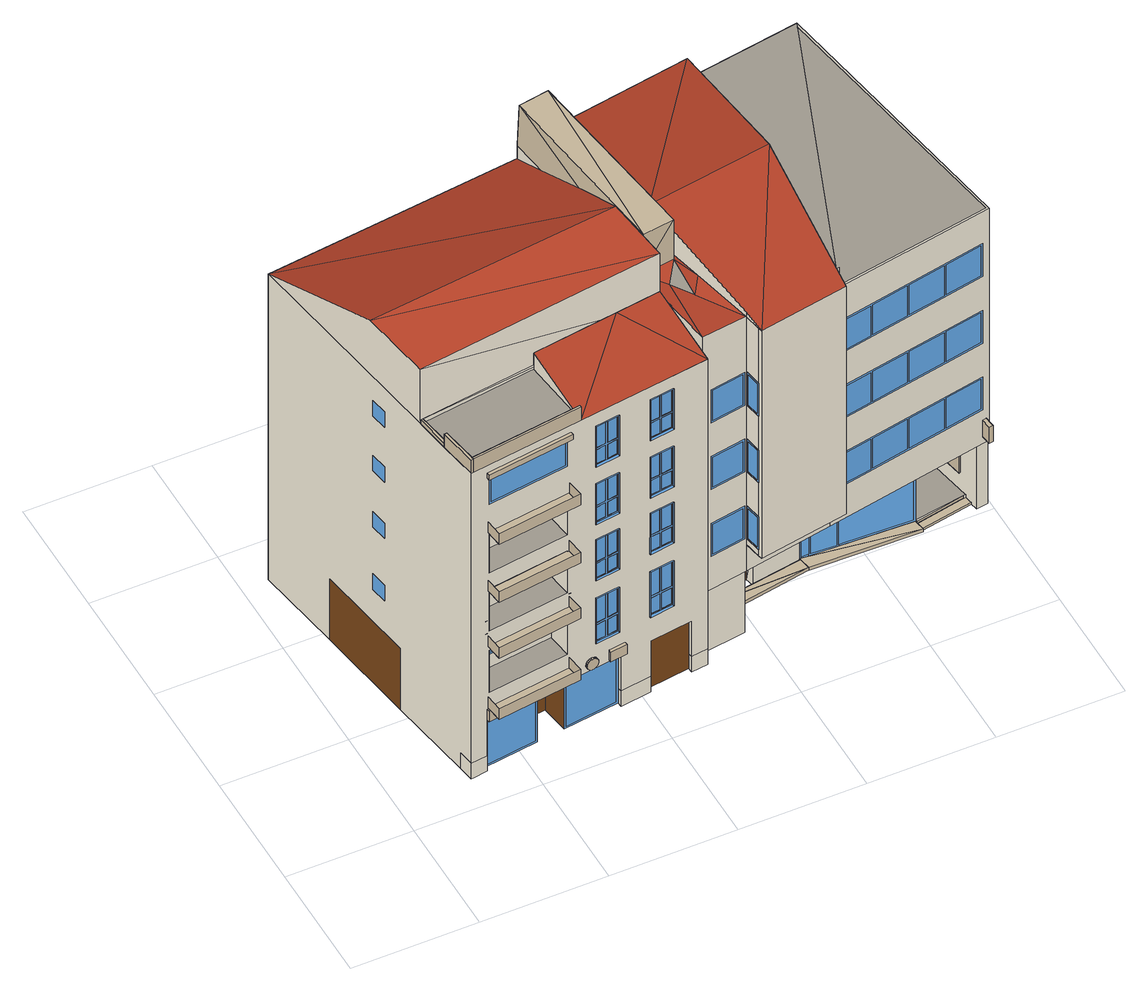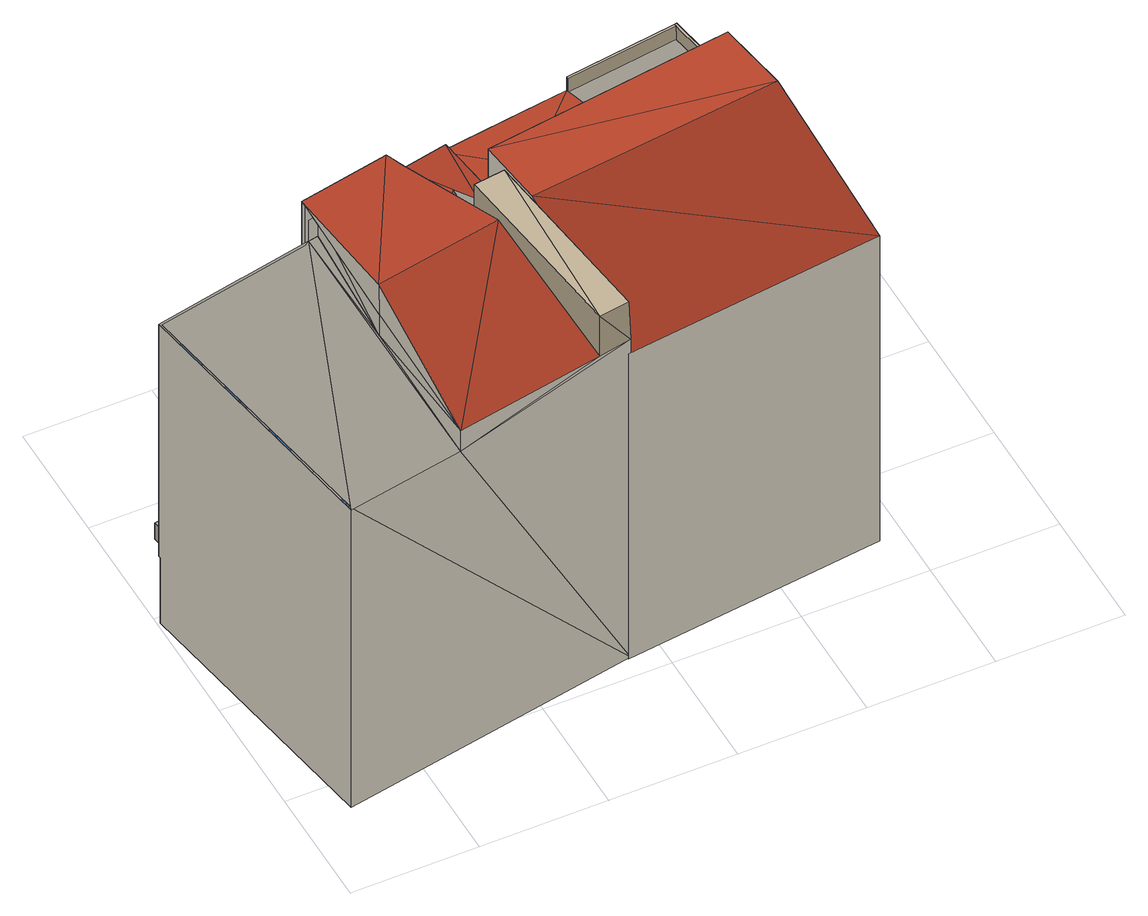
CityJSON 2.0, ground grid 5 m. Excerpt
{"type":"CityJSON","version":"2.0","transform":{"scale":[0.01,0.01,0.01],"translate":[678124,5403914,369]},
"CityObjects":{
"building1":{"type":"Building","attributes":{"dataAvailable":"Sufficient","measuredHeight":17.58},"children":["building1-1","building1-2","building1-3","building1-4","building1-5","building1-6","building1-7","building1-8","building1-9"],"geometry":[{"type":"MultiSurface","lod":"3","boundaries":[[[0,1,2]],[[0,3,1]],[[4,2,5]],[[4,0,2]],[[6,7,8]],[[9,10,8,7]],[[11,9,7,12]],[[13,14,15,16]],[[17,18,19,20]],[[21,22,23,24]],[[1,6,25,26,5,2]],[[12,25,6,7]],[[27,28,29]],[[25,12,11,27]],[[30,31,32,33]],[[4,5,34,35,36]],[[37,38,39,40]],[[41,42,43,44]],[[45,46,47,48]],[[34,5,26,8,49,50,51]],[[26,25,27,29]],[[28,52,53]],[[29,28,54,26]],[[53,54,28]],[[27,11,12,3,52,28]],[[6,8,26,25]],[[55,13,16,56]],[[18,57,58,19]],[[59,21,24,60]],[[51,50,13,55]],[[57,18,21,59]],[[31,61,62,32]],[[63,64,65,66]],[[63,67,61,31,64]],[[68,69,48,47,70]],[[39,71,72,73,40]],[[37,74,75,76,38]],[[43,77,78,79,44]],[[41,80,81,82,42]],[[83,84,85,46,45]],[[36,86,87,88,89,66,65,64,90,91,54,4],[92,93,94,95],[96,97,98,99],[100,101,102,103],[104,105,106,107]],[[4,54,53,52,3,0]],[[64,31,30,22,21,18,17,14,13,50,49,10,9,108,90],[109,110,111,112],[113,114,115,116],[117,118,119,120],[121,122,123,124],[125,126,127,128],[129,130,131,132],[133,134,135,136],[137,138,139,140],[68,84,83,69],[80,79,78,81],[74,73,72,75],[141,142,143,144],[145,146,147,148],[149,150,151,152],[153,154,155,156]],[[6,1,3,12,7]],[[11,9,157,158,29,27]],[[159,160,161,162]],[[46,85,70,47],[160,159,162,161]],[[58,56,16,15,20,19]],[[163,164,165,166]],[[42,167,168,43],[164,163,166,165]],[[169,170,171,172]],[[38,76,71,39],[170,169,172,171]],[[105,104,107,106]],[[102,101,100,103]],[[93,92,95,94]],[[98,97,96,99]],[[173,174,175,176]],[[177,178,179,180]],[[181,176,179,178]],[[176,175,180,179]],[[175,182,177,180]],[[183,184,185,186]],[[142,141,144,143],[184,183,186,185]],[[187,188,189,190]],[[182,175,174,33,62],[188,187,190,189]],[[191,192,193,194]],[[23,173,176,181,60],[192,191,194,193]],[[195,196,197,198]],[[199,200,201,202]],[[203,204,205,206]],[[207,208,209,210]],[[196,199,202,197]],[[208,211,212,209]],[[211,213,214,212]],[[118,117,197,198]],[[119,118,198,201]],[[120,119,201,202]],[[117,120,202,197]],[[215,216,217,218]],[[219,220,221,222]],[[220,215,218,221]],[[201,198,197,202],[206,205,223,224],[217,222,221,218],[214,210,209,212],[225,226,227,228]],[[210,214,213,207]],[[211,208,207,213]],[[200,195,198,201]],[[229,203,206,224]],[[216,219,222,217]],[[230,231,228,227]],[[195,200,199,196],[204,203,229,232],[219,216,215,220],[207,213,211,208],[233,234,231,230]],[[233,234,231,230]],[[204,232,223,205]],[[234,233,226,225]],[[233,230,227,226]],[[232,229,224,223]],[[231,234,225,228]],[[204,203,229,232]],[[220,219,216,215]],[[86,89,88,87]],[[235,236,237,238]],[[239,240,241,242]],[[243,244,245,246]],[[247,248,249,250]],[[236,239,242,237]],[[248,251,252,249]],[[251,253,254,252]],[[138,137,237,238]],[[139,138,238,241]],[[140,139,241,242]],[[137,140,242,237]],[[255,256,257,258]],[[259,260,261,262]],[[260,255,258,261]],[[241,238,237,242],[246,245,263,264],[257,262,261,258],[254,250,249,252],[265,266,267,268]],[[250,254,253,247]],[[251,248,247,253]],[[240,235,238,241]],[[269,243,246,264]],[[256,259,262,257]],[[270,271,268,267]],[[235,240,239,236],[244,243,269,272],[259,256,255,260],[247,253,251,248],[273,274,271,270]],[[273,274,271,270]],[[244,272,263,245]],[[274,273,266,265]],[[273,270,267,266]],[[272,269,264,263]],[[271,274,265,268]],[[244,243,269,272]],[[260,259,256,255]],[[275,276,277,278]],[[279,280,281,282]],[[283,284,285,286]],[[287,288,289,290]],[[276,279,282,277]],[[288,291,292,289]],[[291,293,294,292]],[[110,109,277,278]],[[111,110,278,281]],[[112,111,281,282]],[[109,112,282,277]],[[295,296,297,298]],[[299,300,301,302]],[[300,295,298,301]],[[281,278,277,282],[286,285,303,304],[297,302,301,298],[294,290,289,292],[305,306,307,308]],[[290,294,293,287]],[[291,288,287,293]],[[280,275,278,281]],[[309,283,286,304]],[[296,299,302,297]],[[310,311,308,307]],[[275,280,279,276],[284,283,309,312],[299,296,295,300],[287,293,291,288],[313,314,311,310]],[[313,314,311,310]],[[284,312,303,285]],[[314,313,306,305]],[[313,310,307,306]],[[312,309,304,303]],[[311,314,305,308]],[[284,283,309,312]],[[300,299,296,295]],[[315,316,317,318]],[[319,320,321,322]],[[323,324,325,326]],[[327,328,329,330]],[[316,319,322,317]],[[328,331,332,329]],[[331,333,334,332]],[[121,124,317,318]],[[122,121,318,321]],[[123,122,321,322]],[[124,123,322,317]],[[335,336,337,338]],[[339,340,341,342]],[[340,335,338,341]],[[321,318,317,322],[326,325,343,344],[337,342,341,338],[334,330,329,332],[345,346,347,348]],[[330,334,333,327]],[[331,328,327,333]],[[320,315,318,321]],[[349,323,326,344]],[[336,339,342,337]],[[350,351,348,347]],[[315,320,319,316],[324,323,349,352],[339,336,335,340],[327,333,331,328],[353,354,351,350]],[[353,354,351,350]],[[324,352,343,325]],[[354,353,346,345]],[[353,350,347,346]],[[352,349,344,343]],[[351,354,345,348]],[[324,323,349,352]],[[340,339,336,335]],[[355,356,357,358]],[[359,360,361,362]],[[363,364,365,366]],[[367,368,369,370]],[[356,359,362,357]],[[368,371,372,369]],[[371,373,374,372]],[[114,113,357,358]],[[115,114,358,361]],[[116,115,361,362]],[[113,116,362,357]],[[375,376,377,378]],[[379,380,381,382]],[[380,375,378,381]],[[361,358,357,362],[366,365,383,384],[377,382,381,378],[374,370,369,372],[385,386,387,388]],[[370,374,373,367]],[[371,368,367,373]],[[360,355,358,361]],[[389,363,366,384]],[[376,379,382,377]],[[390,391,388,387]],[[355,360,359,356],[364,363,389,392],[379,376,375,380],[367,373,371,368],[393,394,391,390]],[[393,394,391,390]],[[364,392,383,365]],[[394,393,386,385]],[[393,390,387,386]],[[392,389,384,383]],[[391,394,385,388]],[[364,363,389,392]],[[380,379,376,375]],[[395,396,397,398]],[[399,400,401,402]],[[403,404,405,406]],[[407,408,409,410]],[[396,399,402,397]],[[408,411,412,409]],[[411,413,414,412]],[[134,133,397,398]],[[135,134,398,401]],[[136,135,401,402]],[[133,136,402,397]],[[415,416,417,418]],[[419,420,421,422]],[[420,415,418,421]],[[401,398,397,402],[406,405,423,424],[417,422,421,418],[414,410,409,412],[425,426,427,428]],[[410,414,413,407]],[[411,408,407,413]],[[400,395,398,401]],[[429,403,406,424]],[[416,419,422,417]],[[430,431,428,427]],[[395,400,399,396],[404,403,429,432],[419,416,415,420],[407,413,411,408],[433,434,431,430]],[[433,434,431,430]],[[404,432,423,405]],[[434,433,426,425]],[[433,430,427,426]],[[432,429,424,423]],[[431,434,425,428]],[[404,403,429,432]],[[420,419,416,415]],[[435,436,437,438]],[[439,440,441,442]],[[443,444,445,446]],[[447,448,449,450]],[[436,439,442,437]],[[448,451,452,449]],[[451,453,454,452]],[[128,127,437,438]],[[125,128,438,441]],[[126,125,441,442]],[[127,126,442,437]],[[455,456,457,458]],[[459,460,461,462]],[[460,455,458,461]],[[441,438,437,442],[446,445,463,464],[457,462,461,458],[454,450,449,452],[465,466,467,468]],[[450,454,453,447]],[[451,448,447,453]],[[440,435,438,441]],[[469,443,446,464]],[[456,459,462,457]],[[470,471,468,467]],[[435,440,439,436],[444,443,469,472],[459,456,455,460],[447,453,451,448],[473,474,471,470]],[[473,474,471,470]],[[444,472,463,445]],[[474,473,466,465]],[[473,470,467,466]],[[472,469,464,463]],[[471,474,465,468]],[[444,443,469,472]],[[460,459,456,455]],[[475,476,477,478]],[[479,480,481,482]],[[483,484,485,486]],[[487,488,489,490]],[[476,479,482,477]],[[488,491,492,489]],[[491,493,494,492]],[[129,132,477,478]],[[130,129,478,481]],[[131,130,481,482]],[[132,131,482,477]],[[495,496,497,498]],[[499,500,501,502]],[[500,495,498,501]],[[481,478,477,482],[486,485,503,504],[497,502,501,498],[494,490,489,492],[505,506,507,508]],[[490,494,493,487]],[[491,488,487,493]],[[480,475,478,481]],[[509,483,486,504]],[[496,499,502,497]],[[510,511,508,507]],[[475,480,479,476],[484,483,509,512],[499,496,495,500],[487,493,491,488],[513,514,511,510]],[[513,514,511,510]],[[484,512,503,485]],[[514,513,506,505]],[[513,510,507,506]],[[512,509,504,503]],[[511,514,505,508]],[[484,483,509,512]],[[500,499,496,495]],[[35,63,66,89,86,36]],[[63,35,67]],[[60,181,178,177,182,62,61,67,35,34,51,55,56,58,57,59]],[[22,30,33,23]],[[14,17,20,15]],[[84,68,70,85]],[[75,72,71,76]],[[81,78,77,82]],[[69,83,45,48]],[[73,74,37,40]],[[79,80,41,44]],[[157,158,515,516,517,518,9]]],"semantics":{"surfaces":[{"type":"RoofSurface"},{"type":"RoofSurface","klumMaterialClass":"Ceramic","klumMaterialIndex":"D201","materialUncertainty":"0.3"},{"type":"WallSurface"},{"type":"WallSurface","klumMaterialClass":"Concrete","klumMaterialIndex":"E202","materialUncertainty":"0.3"},{"type":"WallSurface","klumMaterialClass":"Plaster","klumMaterialIndex":"I101","materialUncertainty":"0.3"},{"type":"Window","frameMaterialClass":"Plastic","frameMaterialUncertainty":"0.3","paneMaterialClass":"Glass","_cityeditor_layer":"Unclassified.LoD3"},{"type":"Door","materialUncertainty":"0.5","materialClass":"Metal","materialName":"Aluminium","_cityeditor_layer":"Unclassified.LoD3"},{"type":"Window","paneMaterialClass":"Glass","_cityeditor_layer":"Unclassified.LoD3"},{"type":"Door","_cityeditor_layer":"Unclassified.LoD3"},{"type":"Window","frameMaterialClass":"Metal","frameMaterialName":"Aluminium","frameMaterialUncertainty":"0.3","paneMaterialClass":"Glass","_cityeditor_layer":"Unclassified.LoD3"},{"type":"GroundSurface"},{"type":"OuterCeilingSurface"},{"type":"OuterFloorSurface"}],"values":[0,0,1,1,1,1,1,2,2,2,2,2,2,2,2,2,2,2,2,2,2,2,2,2,2,2,3,3,3,3,3,3,3,3,4,4,4,4,4,4,4,4,4,4,4,5,5,6,5,5,5,5,7,7,7,7,8,8,8,8,8,5,5,9,9,9,9,5,5,5,5,5,5,5,5,5,5,5,5,5,5,5,5,5,5,5,5,5,5,5,5,5,5,5,5,5,5,8,5,5,5,5,5,5,5,5,5,5,5,5,5,5,5,5,5,5,5,5,5,5,5,5,5,5,5,5,5,5,5,5,5,5,5,5,5,5,5,5,5,5,5,5,5,5,5,5,5,5,5,5,5,5,5,5,5,5,5,5,5,5,5,5,5,5,5,5,5,5,5,5,5,5,5,5,5,5,5,5,5,5,5,5,5,5,5,5,5,5,5,5,5,5,5,5,5,5,5,5,5,5,5,5,5,5,5,5,5,5,5,5,5,5,5,5,5,5,5,5,5,5,5,5,5,5,5,5,5,5,5,5,5,5,5,5,5,5,5,5,5,5,5,5,5,5,5,5,5,5,5,5,5,5,5,5,5,5,5,5,5,5,5,5,5,5,5,5,5,5,5,5,5,5,5,5,5,5,5,5,5,5,5,5,5,5,5,5,5,5,5,5,5,5,5,5,5,5,5,5,5,5,5,5,5,5,5,5,5,5,10,10,10,11,11,11,11,11,12,12,12,12]}}]},
"building1-1":{"type":"BuildingInstallation","attributes":{"materialUncertainty":"0.3","materialClass":"Plastic","_cityeditor_layer":"Unclassified.LoD3","relationToConstruction":"outside"},"parents":["building1"],"geometry":[{"type":"MultiSurface","lod":"3","boundaries":[[[519,520,521,522]],[[523,524,525,526]],[[527,528,522,521,529,530,531,532,533,534,535,536,537,538,526,525,539,540,541,542,543,544,545,546,547]],[[524,548,539,525]],[[549,550,528,527]],[[548,551,540,539]],[[550,519,522,528]],[[552,553,535,534]],[[554,555,537,536]],[[520,556,529,521]],[[557,558,531,530]],[[558,559,532,531]],[[560,552,534,533]],[[553,554,536,535]],[[555,561,538,537]],[[559,560,533,532]],[[556,557,530,529]],[[561,523,526,538]],[[562,563,547,546]],[[564,565,544,543]],[[565,566,545,544]],[[567,568,542,541]],[[563,549,527,547]],[[566,562,546,545]],[[568,564,543,542]],[[551,567,541,540]]]}]},
"building1-2":{"type":"BuildingInstallation","attributes":{"materialUncertainty":"1","_cityeditor_layer":"Unclassified.LoD3","relationToConstruction":"outside"},"parents":["building1"],"geometry":[{"type":"MultiSurface","lod":"3","boundaries":[[[569,570,571,572]],[[572,571,573,574]],[[569,572,574,575]],[[571,570,576,573]],[[570,569,575,576]],[[576,575,574,573]]]}]},
"building1-3":{"type":"BuildingInstallation","attributes":{"materialUncertainty":"0.3","materialClass":"Plastic","_cityeditor_layer":"Unclassified.LoD3","relationToConstruction":"outside"},"parents":["building1"],"geometry":[{"type":"MultiSurface","lod":"3","boundaries":[[[577,578,579,580]],[[581,577,580,582]],[[578,583,584,579]],[[581,583,578,577]],[[584,582,580,579]],[[583,581,582,584]]]}]},
"building1-4":{"type":"BuildingInstallation","attributes":{"materialUncertainty":"0.3","materialClass":"Plastic","_cityeditor_layer":"Unclassified.LoD3","relationToConstruction":"outside"},"parents":["building1"],"geometry":[{"type":"MultiSurface","lod":"3","boundaries":[[[585,586,587,588]],[[589,585,588,590]],[[586,591,592,587]],[[589,591,586,585]],[[592,590,588,587]],[[591,589,590,592]]]}]},
"building1-5":{"type":"BuildingInstallation","attributes":{"klumMaterialClass":"Plaster","klumMaterialIndex":"I101","materialUncertainty":"0.3","_cityeditor_layer":"Unclassified.LoD3","relationToConstruction":"outside"},"parents":["building1"],"geometry":[{"type":"MultiSurface","lod":"3","boundaries":[[[593,594,595,596]],[[594,597,598,595]],[[518,593,596,9]],[[594,593,518,597]],[[596,595,598,9]],[[597,518,9,598]],[[516,599,600,597,518,601]],[[602,603,91,90,604]],[[603,602,600,599]],[[600,602,604,597]],[[515,605,599,516]],[[606,28,54,91,603]],[[605,606,603,599]],[[54,515,516,91]],[[605,515,54,28,606]],[[599,516,91,603]],[[91,516,601,518,90]],[[518,597,604,90]]]}]},
"building1-6":{"type":"BuildingInstallation","attributes":{"klumMaterialClass":"Concrete","klumMaterialIndex":"E101","relationToConstruction":"outside"},"parents":["building1"],"geometry":[{"type":"MultiSurface","lod":"3","boundaries":[[[607,608,609,610]],[[611,612,608,607]],[[610,609,613,614]],[[614,611,607,610]]]}]},
"building1-7":{"type":"BuildingInstallation","attributes":{"klumMaterialClass":"Concrete","klumMaterialIndex":"E101","relationToConstruction":"outside"},"parents":["building1"],"geometry":[{"type":"MultiSurface","lod":"3","boundaries":[[[615,616,617,618]],[[619,620,616,615]],[[618,617,621,622]],[[622,619,615,618]]]}]},
"building1-8":{"type":"BuildingInstallation","attributes":{"klumMaterialClass":"Concrete","klumMaterialIndex":"E101","relationToConstruction":"outside"},"parents":["building1"],"geometry":[{"type":"MultiSurface","lod":"3","boundaries":[[[623,624,625,626]],[[627,628,624,623]],[[626,625,629,630]],[[630,627,623,626]]]}]},
"building1-9":{"type":"BuildingInstallation","attributes":{"klumMaterialClass":"Concrete","klumMaterialIndex":"E101","relationToConstruction":"outside"},"parents":["building1"],"geometry":[{"type":"MultiSurface","lod":"3","boundaries":[[[631,632,633,634]],[[635,636,632,631]],[[634,633,637,638]],[[638,635,631,634]]]}]},
"building2":{"type":"Building","attributes":{"dataAvailable":"Sufficient","measuredHeight":17.66},"children":["building2-1","building2-2","building2-3","building2-4","building2-5","building2-6"],"geometry":[{"type":"MultiSurface","lod":"3","boundaries":[[[639,640,641,642]],[[639,642,643]],[[644,640,639]],[[645,646,647]],[[647,648,649]],[[647,646,648]],[[650,646,645]],[[640,644,651]],[[652,653,654]],[[654,653,649,648]],[[652,654,646]],[[655,656,657,658]],[[643,659,658,657,656,660,639]],[[644,661,662]],[[647,649,641,640,650,645]],[[656,663,660]],[[640,650,651]],[[659,664,658]],[[660,663,661]],[[658,664,655]],[[642,641,649,665]],[[663,666,661]],[[661,644,660]],[[639,660,644]],[[667,650,646]],[[655,668,663,656]],[[666,669,661]],[[662,670,671]],[[672,646,652]],[[673,662,674]],[[651,662,673]],[[644,662,651]],[[675,676,677,678]],[[677,679,680]],[[676,681,682,680,677]],[[683,657,684,669,685]],[[686,687,688,689,670,690]],[[691,692,693,694]],[[692,691,695,696]],[[697,698,699,700,695,691,642,665,701,702]],[[703,699,698,704,705,697,702,706,707,701,665,649,696,695,700,708]],[[709,710,688,687]],[[711,712,713,714,715,716,693,692,669,684,717,718,719,720,721,722,723]],[[724,669,692,725,726,686,690,727],[728,729,730,731],[732,733,734,735],[736,737,738,739]],[[694,643,642,691]],[[673,674,740,741,742,653,652,743]],[[696,649,653,742,744],[745,746,747,748],[749,750,751,752],[753,754,755,756]],[[671,674,662]],[[689,674,671,670]],[[757,758,741,740]],[[759,760,761]],[[716,713,712,722,721,718,717,643,694,693]],[[725,692,696,744]],[[757,762,763,758]],[[709,764,765,766,682,681,710]],[[760,759,767]],[[768,769,770,771]],[[760,768,771,761]],[[768,760,767,675,678,772,763,762,769]],[[745,748,747,746],[773,774,775,776]],[[774,773,776,775]],[[777,778,779,780,781,782,783,677,680,784,772,678,785]],[[779,778,777,786,787,782,781,780]],[[749,752,751,750],[788,789,790,791]],[[789,788,791,790]],[[792,793,794,795]],[[701,707,706,702],[793,792,795,794]],[[796,797,798,799]],[[699,703,708,700],[797,796,799,798]],[[800,801,802,803]],[[731,730,729,728],[802,801,800,803],[804,805,806,807],[808,809,810,811],[812,813,814,815]],[[810,809,808,811]],[[806,805,804,807]],[[815,814,813,812]],[[816,817,818,819]],[[719,718,721,720],[817,816,819,818]],[[820,821,822,823]],[[733,732,735,734],[822,821,820,823],[824,825,826,827],[828,829,830,831],[832,833,834,835]],[[830,829,828,831]],[[826,825,824,827]],[[835,834,833,832]],[[836,837,838,839]],[[736,739,738,737],[838,837,836,839],[840,841,842,843],[844,845,846,847],[848,849,850,851]],[[846,845,844,847]],[[842,841,840,843]],[[851,850,849,848]],[[755,754,753,756],[852,853,854,855]],[[853,852,855,854]],[[856,857,858,859]],[[714,713,716,715],[857,856,859,858]],[[860,861,862,863]],[[697,705,704,698],[861,860,863,862]],[[864,865,866,867]],[[723,722,712,711],[865,864,867,866]],[[868,869,870,871,680,679,872,784]],[[868,871,870,869]],[[786,785,783,787],[873,874,875,876]],[[874,873,876,875]],[[877,761,771,878]],[[674,689,688,710,681,676,675,767,759,770,769,762,757,740]],[[726,764,709,687,686]],[[772,726,725]],[[726,772,784]],[[764,872,765]],[[872,764,784]],[[764,726,784]],[[741,758,744,742]],[[763,772,725,744,758]],[[646,654,648]],[[669,685,661]],[[685,662,661]],[[670,662,685,879]],[[879,685,880,881]],[[680,682,766,679]]],"semantics":{"surfaces":[{"type":"RoofSurface","klumMaterialClass":"Metal","klumMaterialIndex":"H006","materialUncertainty":"0.3"},{"type":"RoofSurface","materialUncertainty":"1"},{"type":"WallSurface"},{"type":"WallSurface","klumMaterialClass":"Plaster","klumMaterialIndex":"I101","materialUncertainty":"0.5"},{"type":"WallSurface","klumMaterialClass":"Plaster","klumMaterialIndex":"I003","materialUncertainty":"0.5"},{"type":"WallSurface","klumMaterialClass":"Brick","klumMaterialIndex":"B202","materialUncertainty":"0.3"},{"type":"WallSurface","klumMaterialClass":"Brick","klumMaterialIndex":"B202","materialUncertainty":"0.7"},{"type":"WallSurface","materialUncertainty":"1"},{"type":"Window","frameKlumMaterialClass":"Wood","frameKlumMaterialIndex":"L001","frameMaterialUncertainty":"0.5","paneMaterialClass":"Glass","_cityeditor_layer":"Unclassified.LoD3"},{"type":"Window","frameMaterialClass":"Metal","frameMaterialName":"Copper","frameMaterialUncertainty":"0.3","paneMaterialClass":"Glass","_cityeditor_layer":"Unclassified.LoD3"},{"type":"Window","_cityeditor_layer":"Unclassified.LoD3"},{"type":"Door","paneMaterialClass":"Glass","_cityeditor_layer":"Unclassified.LoD3"},{"type":"GroundSurface"},{"type":"OuterCeilingSurface"},{"type":"OuterFloorSurface","materialUncertainty":"1"},{"type":"OuterFloorSurface"},{"type":"OuterFloorSurface","materialUncertainty":"0.7","materialClass":"Metal","materialName":"Aluminium"}],"values":[0,0,0,1,1,1,1,0,1,1,1,2,2,2,2,2,2,2,2,2,2,2,2,2,2,2,2,2,2,2,2,2,2,2,2,3,3,4,4,4,3,5,3,3,4,3,3,3,3,5,5,4,3,6,7,5,5,5,5,8,8,9,9,8,8,8,8,8,8,8,8,8,8,8,8,8,8,8,8,8,8,8,8,8,8,8,8,8,8,8,8,8,8,8,9,9,10,10,11,12,13,13,13,13,13,13,13,13,14,15,14,14,14,16]}}]},
"building2-1":{"type":"BuildingInstallation","attributes":{"klumMaterialClass":"Plaster","klumMaterialIndex":"I003","materialUncertainty":"0.7","_cityeditor_layer":"Unclassified.LoD3","relationToConstruction":"outside"},"parents":["building2"],"geometry":[{"type":"MultiSurface","lod":"3","boundaries":[[[882,883,884,885]],[[886,887,888,889]],[[883,882,887,886]],[[882,885,888,887]],[[885,884,889,888]],[[884,883,886,889]]]}]},
"building2-2":{"type":"BuildingInstallation","attributes":{"klumMaterialClass":"Granite","klumMaterialIndex":"F104","materialUncertainty":"0.3","_cityeditor_layer":"Unclassified.LoD3","relationToConstruction":"outside"},"parents":["building2"],"geometry":[{"type":"MultiSurface","lod":"3","boundaries":[[[890,891,892,893,894]],[[895,896,897,898]],[[892,899,895,898]],[[892,898,897,893]],[[892,893,896,895,899]],[[896,893,897]],[[893,896,894]],[[892,891,899]],[[894,896,895,890]],[[895,899,891,890]]]}]},
"building2-3":{"type":"BuildingInstallation","attributes":{"klumMaterialClass":"Granite","klumMaterialIndex":"F104","materialUncertainty":"0.3","_cityeditor_layer":"Unclassified.LoD3","relationToConstruction":"outside"},"parents":["building2"],"geometry":[{"type":"MultiSurface","lod":"3","boundaries":[[[900,901,902,903]],[[904,905,906,907]],[[901,906,902]],[[906,901,907]],[[905,900,903]],[[900,905,904]],[[905,903,902,906]],[[904,907,901,900]],[[905,906,901,900]]]}]},
"building2-4":{"type":"BuildingInstallation","attributes":{"materialUncertainty":"0.3","materialClass":"Metal","materialName":"Aluminium","_cityeditor_layer":"Unclassified.LoD3","relationToConstruction":"outside"},"parents":["building2"],"geometry":[{"type":"MultiSurface","lod":"3","boundaries":[[[908,909,910,911]],[[912,911,910,913]],[[908,914,912,911]],[[677,915,916,909,917,680]],[[909,916,913,910]],[[914,908,909,916]],[[916,914,912,913]],[[917,909,908,682]]]}]},
"building2-5":{"type":"BuildingInstallation","attributes":{"materialUncertainty":"0.5","materialClass":"Plastic","_cityeditor_layer":"Unclassified.LoD3","relationToConstruction":"outside"},"parents":["building2"],"geometry":[{"type":"MultiSurface","lod":"3","boundaries":[[[918,919,920,921]],[[918,921,922,923]],[[924,923,922,925]],[[920,919,924,925]],[[919,918,923,924]],[[921,920,925,922]]]}]},
"building2-6":{"type":"BuildingInstallation","attributes":{"materialUncertainty":"1","_cityeditor_layer":"Unclassified.LoD3","relationToConstruction":"outside"},"parents":["building2"],"geometry":[{"type":"MultiSurface","lod":"3","boundaries":[[[646,651,926,927]],[[926,928,927]],[[928,926,929]],[[927,652,646]],[[928,652,927]],[[651,673,926]],[[652,929,673,743]],[[929,926,673]],[[928,929,652]]]}]}
},
"vertices":[
[191,710,1785],[1231,552,1783],[1200,825,1783],[237,418,1785],[99,1308,1520],[1131,1427,1517],[1232,552,1597],[1053,528,1597],[1266,254,1517],[741,183,1519],[917,206,1518],[707,481,1598],[989,519,1597],[1200,245,103],[1200,245,276],[1197,264,276],[1197,264,103],[1030,222,276],[1030,222,103],[1028,241,103],[1028,241,276],[906,205,103],[906,205,277],[904,224,277],[904,224,103],[1232,552,1536],[1232,552,1517],[707,481,1538],[238,418,1539],[707,481,1529],[349,130,277],[349,130,105],[346,149,105],[346,149,277],[1131,1427,27],[156,1314,30],[99,1308,30],[670,274,709],[670,274,773],[344,230,773],[344,230,709],[670,274,993],[670,274,1057],[344,230,1057],[344,230,993],[670,274,410],[670,274,474],[344,230,474],[344,230,410],[1266,253,1517],[1266,253,102],[1266,253,27],[237,418,1539],[238,418,1529],[238,418,1520],[1200,245,28],[1197,264,28],[1030,222,28],[1028,241,28],[906,205,28],[904,224,28],[349,130,30],[346,149,30],[284,121,30],[284,121,105],[274,184,105],[274,184,30],[294,122,30],[358,131,615],[358,131,410],[344,230,615],[344,230,914],[358,131,914],[358,131,709],[683,175,709],[683,175,914],[670,274,914],[344,230,1186],[358,131,1186],[358,131,993],[683,175,993],[683,175,1186],[670,274,1186],[683,175,410],[683,175,615],[670,274,615],[155,949,30],[155,949,327],[219,535,327],[219,535,30],[284,121,1520],[259,278,1520],[205,627,484],[194,696,484],[194,696,560],[205,627,560],[205,627,788],[194,696,788],[194,696,863],[205,627,863],[205,627,1063],[194,696,1063],[194,696,1138],[205,627,1138],[194,696,1330],[194,696,1405],[205,627,1405],[205,627,1330],[294,122,1520],[901,204,1451],[901,204,1254],[802,191,1254],[802,191,1451],[1127,235,612],[1127,235,391],[1028,221,391],[1028,221,612],[901,204,612],[901,204,391],[802,191,391],[802,191,612],[1127,235,1254],[1028,221,1254],[1028,221,1451],[1127,235,1451],[1028,221,973],[1028,221,1171],[1127,235,1171],[1127,235,973],[1127,235,699],[1028,221,699],[1028,221,897],[1127,235,897],[901,204,1171],[901,204,973],[802,191,973],[802,191,1171],[901,204,897],[901,204,699],[802,191,699],[802,191,897],[683,175,1469],[683,175,1328],[358,131,1328],[358,131,1469],[349,130,763],[344,129,763],[344,129,764],[349,130,764],[349,130,700],[344,129,700],[344,129,702],[349,130,702],[691,176,702],[696,177,702],[696,177,700],[691,176,700],[718,383,1519],[707,481,1519],[661,273,482],[661,273,606],[353,231,606],[353,231,482],[661,273,1066],[661,273,1189],[353,231,1189],[353,231,1066],[670,274,1198],[344,230,1198],[661,273,782],[661,273,905],[353,231,905],[353,231,782],[680,194,277],[568,179,277],[568,179,267],[680,194,267],[553,293,29],[664,308,29],[664,308,267],[553,293,267],[680,194,29],[568,179,29],[674,174,1337],[674,174,1461],[367,132,1461],[367,132,1337],[559,178,39],[559,178,267],[356,151,267],[356,151,39],[688,195,267],[688,195,38],[894,223,38],[894,223,267],[900,216,391],[900,216,612],[900,214,612],[900,214,391],[801,203,612],[801,203,391],[801,201,391],[801,201,612],[805,203,483],[805,203,607],[805,201,607],[805,201,483],[895,216,483],[855,210,483],[855,208,483],[896,214,483],[855,210,607],[855,208,607],[895,216,607],[896,214,607],[855,210,396],[855,210,473],[855,208,473],[855,208,396],[895,216,473],[895,216,396],[896,214,396],[896,214,473],[846,207,607],[846,207,483],[846,207,473],[846,207,396],[805,201,396],[805,201,473],[846,209,483],[805,203,396],[805,203,473],[846,209,607],[846,209,396],[846,209,473],[900,216,699],[900,216,897],[900,214,897],[900,214,699],[801,203,897],[801,203,699],[801,201,699],[801,201,897],[805,203,781],[805,203,892],[805,201,892],[805,201,781],[895,216,781],[855,210,781],[855,208,781],[896,214,781],[855,210,892],[855,208,892],[895,216,892],[896,214,892],[855,210,703],[855,210,772],[855,208,772],[855,208,703],[895,216,772],[895,216,703],[896,214,703],[896,214,772],[846,207,892],[846,207,781],[846,207,772],[846,207,703],[805,201,703],[805,201,772],[846,209,781],[805,203,703],[805,203,772],[846,209,892],[846,209,703],[846,209,772],[900,216,1254],[900,216,1451],[900,214,1451],[900,214,1254],[801,203,1451],[801,203,1254],[801,201,1254],[801,201,1451],[805,203,1336],[805,203,1447],[805,201,1447],[805,201,1336],[895,216,1336],[855,210,1336],[855,208,1336],[896,214,1336],[855,210,1447],[855,208,1447],[895,216,1447],[896,214,1447],[855,210,1258],[855,210,1327],[855,208,1327],[855,208,1258],[895,216,1327],[895,216,1258],[896,214,1258],[896,214,1327],[846,207,1447],[846,207,1336],[846,207,1327],[846,207,1258],[805,201,1258],[805,201,1327],[846,209,1336],[805,203,1258],[805,203,1327],[846,209,1447],[846,209,1258],[846,209,1327],[1126,247,1254],[1126,247,1451],[1126,245,1451],[1126,245,1254],[1027,233,1451],[1027,233,1254],[1027,231,1254],[1027,231,1451],[1031,234,1336],[1031,234,1447],[1031,232,1447],[1031,232,1336],[1121,246,1336],[1081,241,1336],[1081,238,1336],[1122,244,1336],[1081,241,1447],[1081,238,1447],[1121,246,1447],[1122,244,1447],[1081,241,1258],[1081,241,1327],[1081,238,1327],[1081,238,1258],[1121,246,1327],[1121,246,1258],[1122,244,1258],[1122,244,1327],[1072,237,1447],[1072,237,1336],[1072,237,1327],[1072,237,1258],[1031,232,1258],[1031,232,1327],[1072,239,1336],[1031,234,1258],[1031,234,1327],[1072,239,1447],[1072,239,1258],[1072,239,1327],[1126,247,391],[1126,247,612],[1126,245,612],[1126,245,391],[1027,233,612],[1027,233,391],[1027,231,391],[1027,231,612],[1031,234,483],[1031,234,607],[1031,232,607],[1031,232,483],[1121,246,483],[1081,241,483],[1081,238,483],[1122,244,483],[1081,241,607],[1081,238,607],[1121,246,607],[1122,244,607],[1081,241,396],[1081,241,473],[1081,238,473],[1081,238,396],[1121,246,473],[1121,246,396],[1122,244,396],[1122,244,473],[1072,237,607],[1072,237,483],[1072,237,473],[1072,237,396],[1031,232,396],[1031,232,473],[1072,239,483],[1031,234,396],[1031,234,473],[1072,239,607],[1072,239,396],[1072,239,473],[900,216,973],[900,216,1171],[900,214,1171],[900,214,973],[801,203,1171],[801,203,973],[801,201,973],[801,201,1171],[805,203,1055],[805,203,1166],[805,201,1166],[805,201,1055],[895,216,1055],[855,210,1055],[855,208,1055],[896,214,1055],[855,210,1166],[855,208,1166],[895,216,1166],[896,214,1166],[855,210,978],[855,210,1046],[855,208,1046],[855,208,978],[895,216,1046],[895,216,978],[896,214,978],[896,214,1046],[846,207,1166],[846,207,1055],[846,207,1046],[846,207,978],[805,201,978],[805,201,1046],[846,209,1055],[805,203,978],[805,203,1046],[846,209,1166],[846,209,978],[846,209,1046],[1126,247,973],[1126,247,1171],[1126,245,1171],[1126,245,973],[1027,233,1171],[1027,233,973],[1027,231,973],[1027,231,1171],[1031,234,1055],[1031,234,1166],[1031,232,1166],[1031,232,1055],[1121,246,1055],[1081,241,1055],[1081,238,1055],[1122,244,1055],[1081,241,1166],[1081,238,1166],[1121,246,1166],[1122,244,1166],[1081,241,978],[1081,241,1046],[1081,238,1046],[1081,238,978],[1121,246,1046],[1121,246,978],[1122,244,978],[1122,244,1046],[1072,237,1166],[1072,237,1055],[1072,237,1046],[1072,237,978],[1031,232,978],[1031,232,1046],[1072,239,1055],[1031,234,978],[1031,234,1046],[1072,239,1166],[1072,239,978],[1072,239,1046],[1126,247,699],[1126,247,897],[1126,245,897],[1126,245,699],[1027,233,897],[1027,233,699],[1027,231,699],[1027,231,897],[1031,234,781],[1031,234,892],[1031,232,892],[1031,232,781],[1121,246,781],[1081,241,781],[1081,238,781],[1122,244,781],[1081,241,892],[1081,238,892],[1121,246,892],[1122,244,892],[1081,241,703],[1081,241,772],[1081,238,772],[1081,238,703],[1121,246,772],[1121,246,703],[1122,244,703],[1122,244,772],[1072,237,892],[1072,237,781],[1072,237,772],[1072,237,703],[1031,232,703],[1031,232,772],[1072,239,781],[1031,234,703],[1031,234,772],[1072,239,892],[1072,239,703],[1072,239,772],[247,420,1520],[269,280,1520],[270,273,1520],[294,123,1520],
[801,191,328],[797,190,333],[799,178,333],[803,179,328],[762,186,300],[766,186,295],[768,174,295],[764,174,300],[807,179,316],[806,179,322],[793,178,336],[788,177,338],[781,176,338],[775,175,337],[769,174,334],[765,174,330],[761,173,324],[760,173,318],[759,173,312],[761,173,306],[773,175,292],[779,176,290],[786,177,290],[787,177,290],[792,177,291],[797,178,294],[802,179,298],[805,179,304],[807,179,310],[772,187,292],[806,191,316],[804,191,322],[778,188,290],[763,186,330],[760,185,324],[758,185,318],[758,185,312],[792,189,336],[786,189,338],[780,188,338],[773,187,337],[768,186,334],[759,185,306],[804,191,304],[805,191,310],[790,189,291],[796,190,294],[800,191,298],[784,188,290],[785,189,290],
[698,162,1464],[698,162,1488],[349,115,1488],[349,115,1464],[347,130,1488],[347,130,1464],[697,177,1464],[697,177,1488],
[349,115,284],[349,115,334],[347,130,334],[347,130,284],[708,163,284],[706,178,284],[708,163,334],[706,178,334],
[855,183,288],[855,183,334],[854,198,334],[854,198,288],[924,192,288],[922,207,288],[924,192,334],[922,207,334],
[292,133,1520],[292,133,1585],[739,193,1584],[739,193,1519],[294,123,1585],[741,183,1584],[269,280,1540],[269,280,1585],[285,177,1520],[259,278,1585],[259,278,1540],[284,121,1585],[247,420,1540],[238,418,1540],
[698,104,912],[698,104,964],[360,58,964],[360,58,912],[689,176,912],[689,176,964],[351,130,964],[351,130,912],
[698,104,640],[698,104,692],[360,58,692],[360,58,640],[689,176,640],[689,176,692],[351,130,692],[351,130,640],
[698,104,341],[698,104,393],[360,58,393],[360,58,341],[689,176,341],[689,176,393],[351,130,393],[351,130,341],
[698,104,1196],[698,104,1248],[360,58,1248],[360,58,1196],[689,176,1196],[689,176,1248],[351,130,1248],[351,130,1196],
[1839,915,1719],[1333,829,1729],[1451,323,1601],[1466,237,1579],[1827,303,1574],[1844,1549,1570],[1362,703,1583],[1352,681,1586],[1392,576,1582],[1339,494,1583],[1451,323,1579],[1333,829,1585],[1253,1447,1578],[1217,663,1586],[1264,293,1589],[1283,579,1584],[1824,393,1574],[1830,440,1574],[1829,394,1574],[1828,371,1574],[1828,348,1574],[1839,916,1574],[1839,916,1472],[1844,1549,1470],[1809,390,1574],[1826,348,1574],[1463,252,1579],[1809,390,1475],[1351,691,1586],[1818,346,1574],[1810,390,1475],[2308,1628,1463],[2298,1626,1463],[1289,673,1586],[1122,1425,1580],[1122,1425,31],[1777,563,25],[2222,551,19],[2222,551,29],[1777,563,35],[2149,942,35],[2222,551,35],[2432,583,15],[2432,583,35],[1849,397,1574],[1810,390,1574],[1849,397,1474],[2491,518,334],[2489,528,334],[2489,528,15],[2308,1628,14],[2491,518,1464],[1466,237,468],[1810,390,463],[1824,319,463],[1827,303,463],[1463,252,468],[1451,323,468],[1463,252,985],[1463,252,824],[1463,252,658],[1463,252,497],[1463,252,1311],[1463,252,1149],[1452,320,658],[1452,320,824],[1452,320,985],[1452,320,1149],[1452,320,1311],[1452,320,497],[2444,520,334],[2444,520,15],[1810,387,823],[1824,319,823],[1824,319,659],[1810,387,659],[1810,387,498],[1824,319,498],[1824,319,1574],[1824,319,1311],[1810,387,1311],[1810,387,1149],[1824,319,1149],[1824,319,984],[1810,387,984],[2133,451,1470],[1810,390,335],[2233,470,334],[2135,451,1470],[2462,513,659],[2462,513,498],[1825,393,498],[1825,393,659],[1825,393,823],[1825,393,984],[2462,513,984],[2462,513,823],[1825,393,1310],[2462,513,1310],[2462,513,1149],[1825,393,1149],[1263,303,32],[1263,303,337],[1264,293,337],[1216,673,1586],[1451,323,337],[1444,322,658],[1444,322,497],[1302,299,497],[1302,299,658],[1444,322,1311],[1444,322,1149],[1302,299,1149],[1302,299,1311],[1302,299,824],[1302,299,985],[1444,322,985],[1444,322,824],[1450,333,30],[1450,333,337],[1573,563,27],[1580,526,241],[1573,563,241],[1419,496,30],[1419,496,337],[2432,583,334],[2357,981,334],[2357,981,35],[1581,526,27],[1490,509,241],[1490,509,29],[1483,546,29],[1483,546,241],[1777,563,335],[1310,300,505],[1310,300,650],[1436,321,650],[1436,321,505],[1814,562,43],[1785,562,43],[1785,562,327],[2215,552,323],[2215,552,37],[1928,559,41],[1928,559,33],[2222,551,331],[1814,562,35],[1814,562,253],[1928,559,253],[1310,300,1157],[1310,300,1303],[1436,321,1303],[1436,321,1157],[1462,260,1157],[1462,260,1303],[1453,312,1303],[1453,312,1157],[1462,260,505],[1462,260,650],[1453,312,650],[1453,312,505],[1833,394,506],[1982,422,506],[1982,422,651],[1833,394,651],[2140,452,651],[2140,452,506],[1992,424,506],[1992,424,651],[2307,484,506],[2307,484,651],[2454,512,651],[2454,512,506],[2149,454,651],[2297,482,651],[2297,482,506],[2149,454,506],[1812,379,1157],[1812,379,1302],[1822,327,1302],[1822,327,1157],[1833,394,831],[1982,422,831],[1982,422,976],[1833,394,976],[2140,452,976],[2140,452,831],[1992,424,831],[1992,424,976],[2307,484,831],[2307,484,976],[2454,512,976],[2454,512,831],[2149,454,976],[2297,482,976],[2297,482,831],[2149,454,831],[1833,394,1157],[1982,422,1157],[1982,422,1302],[1833,394,1302],[2140,452,1302],[2140,452,1157],[1992,424,1157],[1992,424,1302],[2307,484,1157],[2307,484,1302],[2454,512,1302],[2454,512,1157],[2149,454,1302],[2297,482,1302],[2297,482,1157],[2149,454,1157],[1310,300,832],[1310,300,977],[1436,321,977],[1436,321,832],[1812,379,506],[1812,379,651],[1822,327,651],[1822,327,506],[1462,260,832],[1462,260,977],[1453,312,977],[1453,312,832],[1812,379,831],[1812,379,976],[1822,327,976],[1822,327,831],[2222,551,323],[2150,934,327],[2150,934,43],[2222,551,43],[2149,942,334],[1920,559,245],[1920,559,41],[1822,562,43],[1822,562,245],[1573,563,25],[1483,546,27],[2301,1609,1463],[1867,411,1474],[2480,526,1464],
[2427,613,223],[2427,613,118],[2415,677,118],[2415,677,223],[2422,612,118],[2422,612,223],[2410,676,223],[2410,676,118],
[1430,443,28],[1785,510,22],[1787,510,22],[1787,510,37],[1430,443,42],[1419,496,28],[1419,496,42],[1779,557,37],[1779,557,22],[1784,510,22],
[1777,563,22],[1777,563,37],[2220,551,30],[2220,551,15],[1788,510,22],[2228,505,15],[2228,505,30],[1788,510,37],
[2432,583,23],[2224,543,23],[2230,513,23],[2438,552,23],[2438,552,12],[2230,513,15],[2432,583,12],[2222,551,15],[2224,543,15],[2224,543,35],
[2482,471,371],[2465,469,371],[2460,514,371],[2476,517,371],[2476,517,450],[2482,471,450],[2465,469,450],[2460,514,450],
[1253,1447,1771],[1352,681,1778],[1227,665,1778],[1131,1427,1771]
]}
